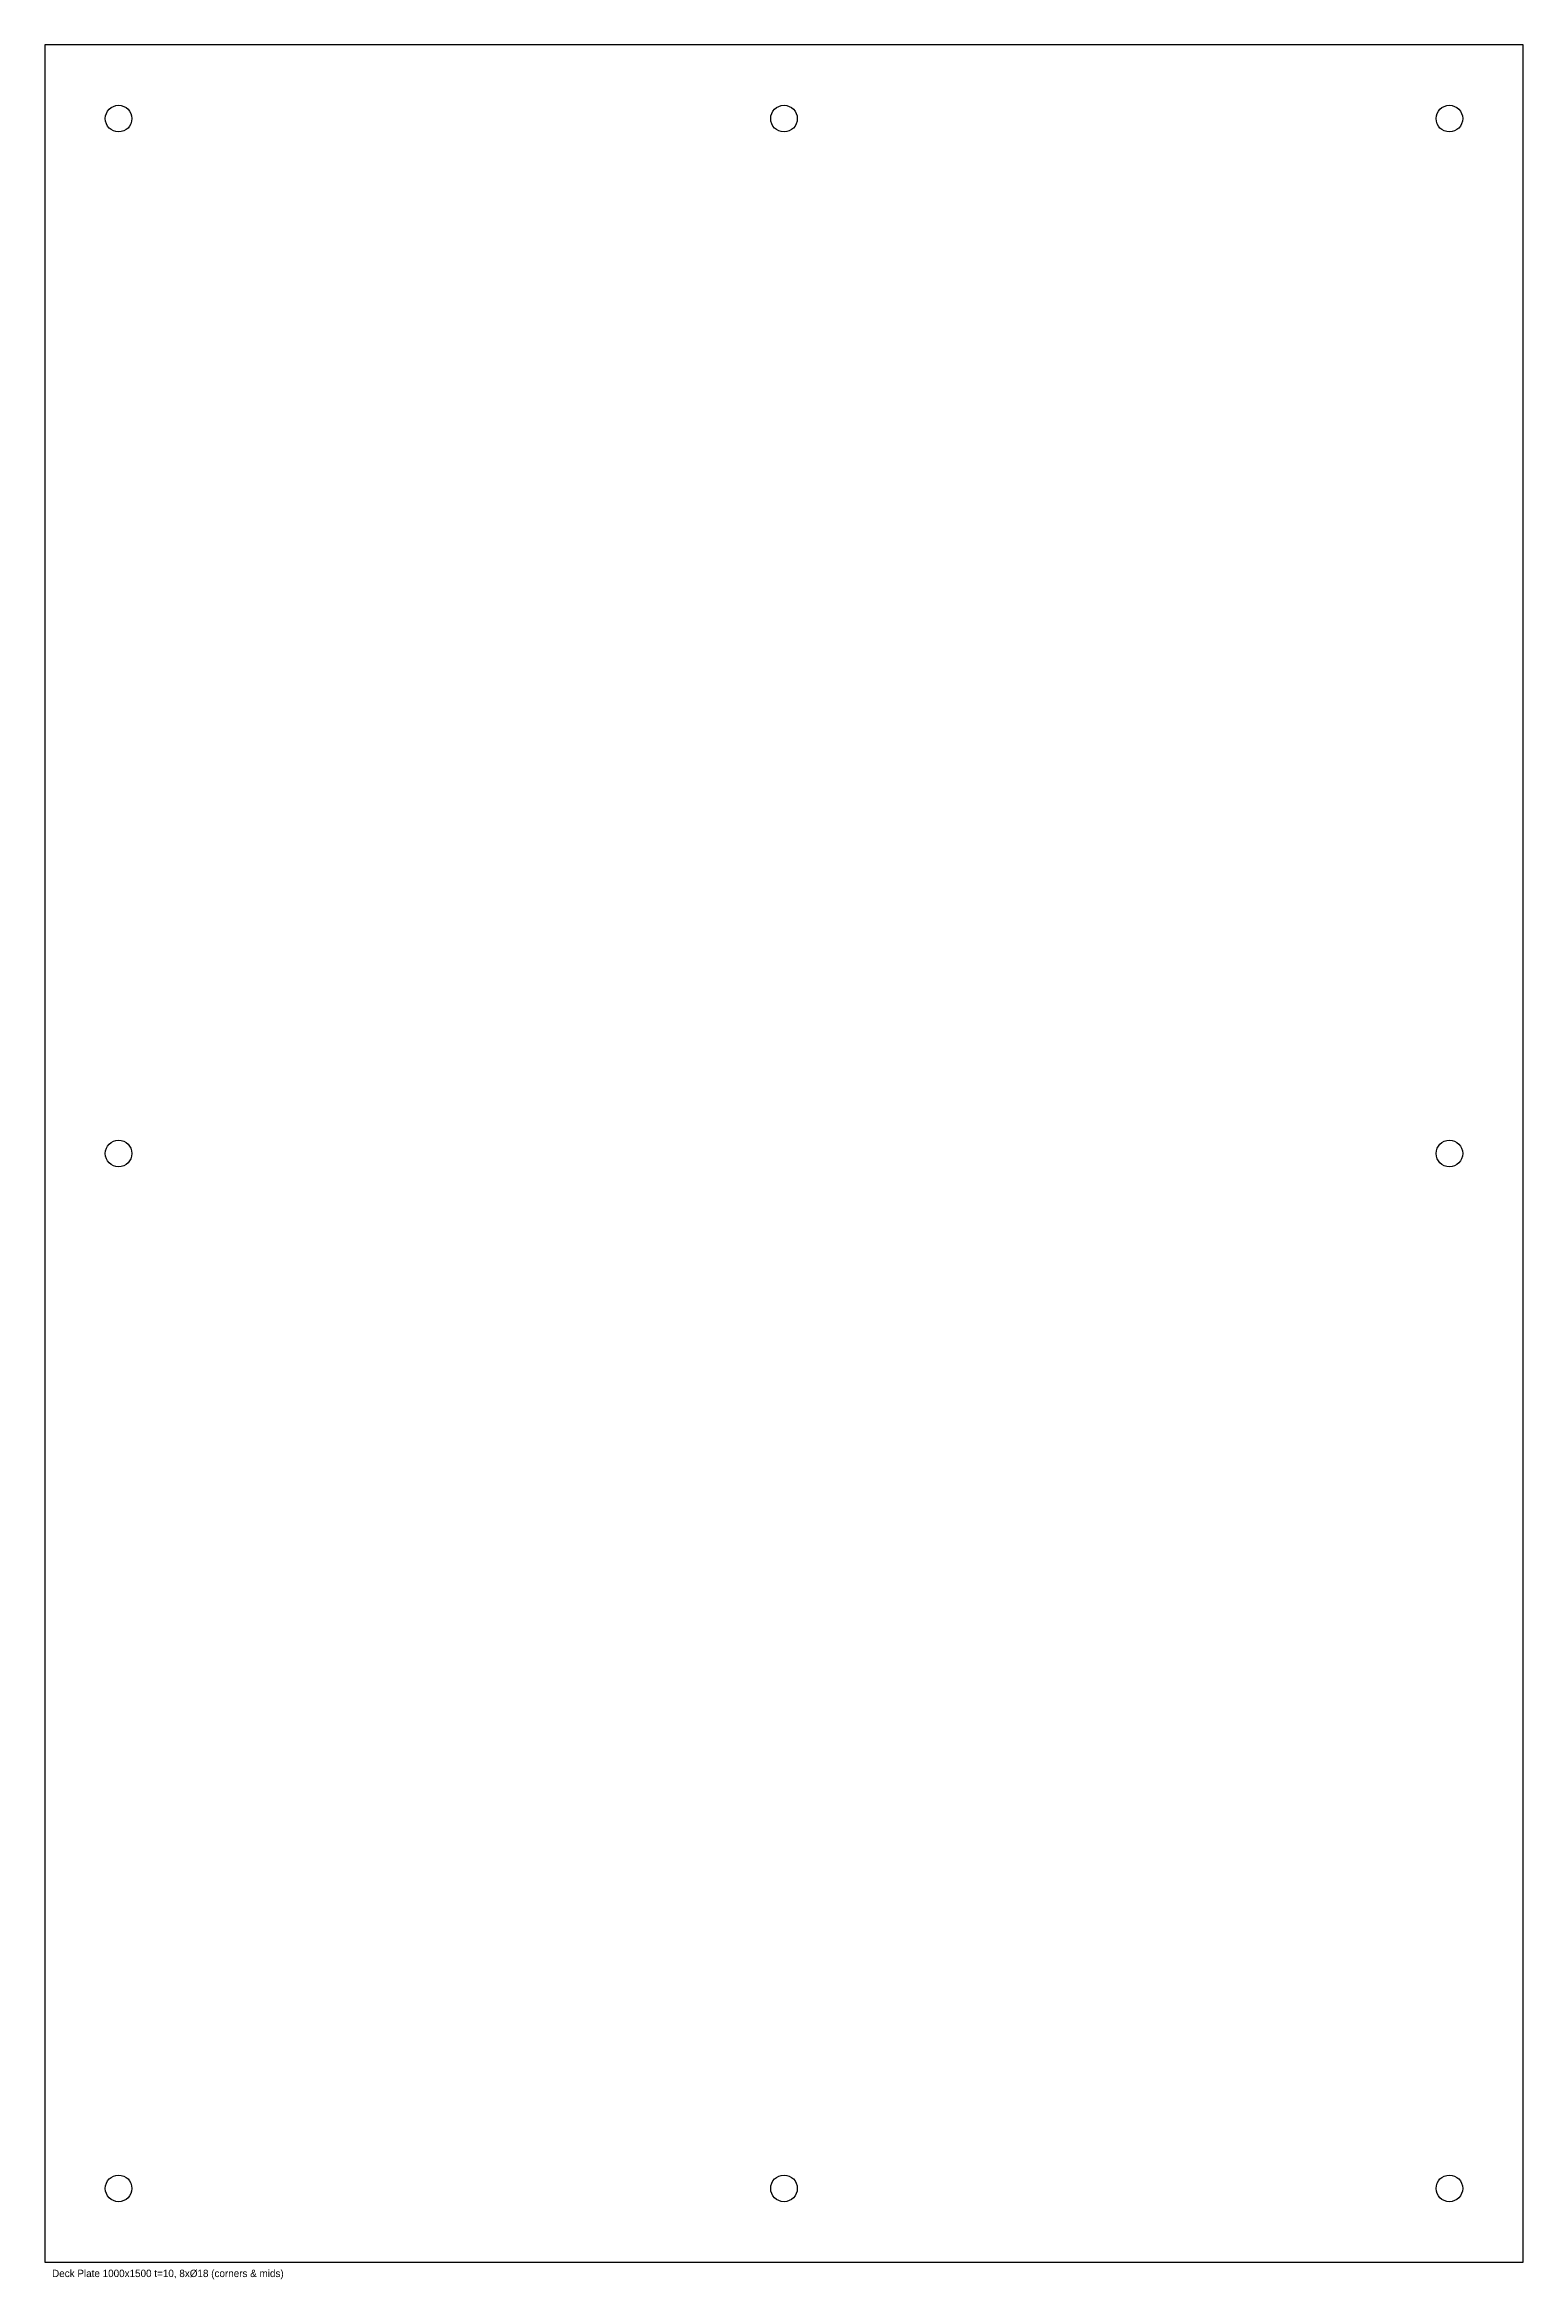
# Model space of a CAD drawing. Extents: x 0 to 1000, y -12 to 1500.
import ezdxf

# ---------------------------------------------------------------- set-up
doc = ezdxf.new("R2010")
doc.units = 0
for name, color, linetype in [('HOLES', 1, 'CONTINUOUS'), ('NOTES', 2, 'CONTINUOUS'), ('OUTLINE', 7, 'CONTINUOUS')]:
    doc.layers.add(name, color=color, linetype=linetype)

msp = doc.modelspace()

# ---------------------------------------------------------------- linework, layer by layer
at = {"layer": 'HOLES'}
for centre in [(50, 1450), (50, 1450), (500, 1450), (950, 1450), (950, 1450), (50, 750), (950, 750), (50, 50), (50, 50), (500, 50), (950, 50), (950, 50)]:
    msp.add_circle(centre, 9, dxfattribs=at)
at = {"layer": 'OUTLINE'}
for p, q in [((1000, 1500), (0, 1500)), ((0, 1500), (0, 0)), ((1000, 0), (1000, 1500)), ((0, 0), (1000, 0))]:
    msp.add_line(p, q, dxfattribs=at)

# ---------------------------------------------------------------- texts
at = {"layer": 'NOTES'}
msp.add_text('Deck Plate 1000x1500 t=10, 8xØ18 (corners & mids)', height=5, dxfattribs=at).set_placement((5, -10))

doc.saveas('drawing.dxf')
